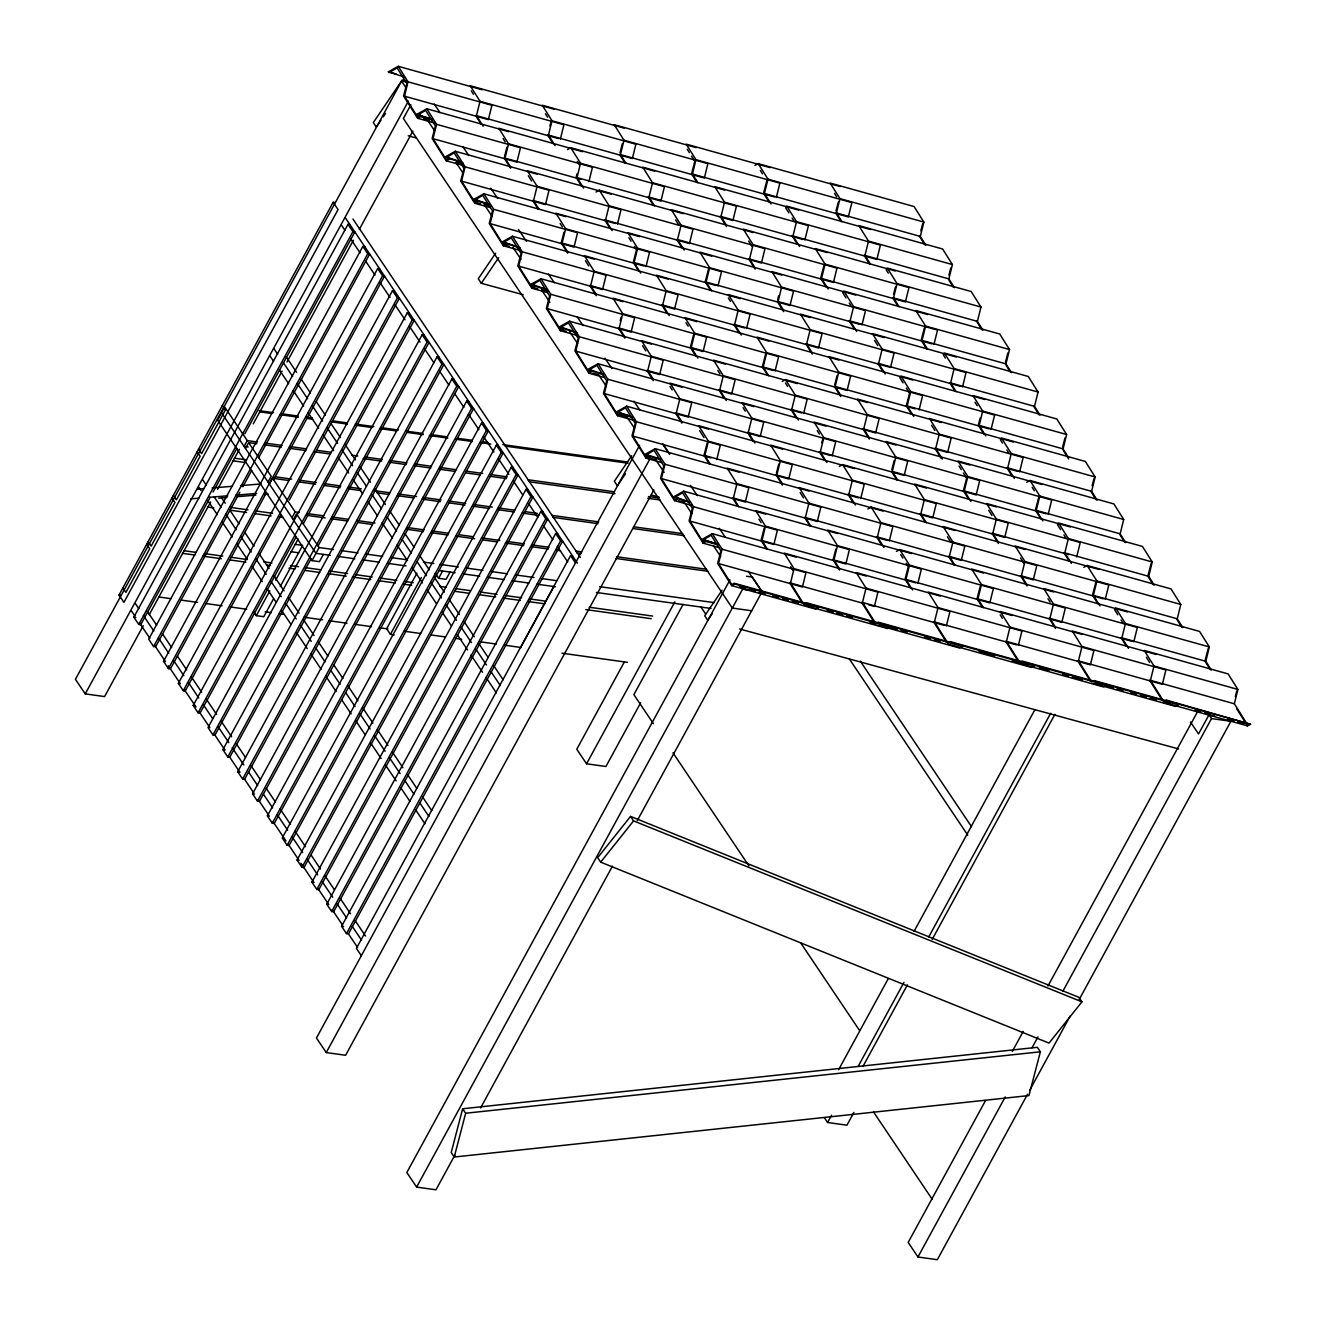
<?xml version="1.0" encoding="UTF-8"?>
<svg xmlns="http://www.w3.org/2000/svg" width="1326" height="1326" viewBox="0 0 1326 1326"><rect width="100%" height="100%" fill="white"/><g stroke="black" fill="none" stroke-linecap="round" stroke-linejoin="round"><path stroke-width="1.5" d="M431.878 119.125L420.176 115.859L417.707 117.218L404.48 96.185L408.01 81.831L398.248 66.3L388.385 71.819L404.546 77.057M462.89 162.982L448.735 158.341L446.265 159.7L433.022 138.666L436.569 124.329L426.79 108.782L416.944 114.301L431.149 118.992M483.078 126.169L476.465 115.644L480.012 101.306L470.233 85.759L554.135 109.213M480.658 203.823L474.807 202.198L461.581 181.148L465.111 166.811L455.332 151.28L445.486 156.799L460.437 161.623M510.527 166.894L505.024 158.126L508.554 143.788L498.775 128.257L582.678 151.711M509.217 246.321L503.366 244.68L490.123 223.646L493.653 209.293L483.891 193.762L474.028 199.281L488.979 204.105M555.08 145.628L548.467 135.103L551.997 120.765L542.218 105.235L624.165 128.141M539.085 209.392L533.566 200.624L537.096 186.27L527.334 170.739L611.22 194.193M537.759 288.803L531.908 287.178L518.665 266.128L522.212 251.791L512.433 236.243L502.587 241.763L515.582 246.056M560.368 139.097L563.898 124.76L480.012 101.306M583.622 188.11L577.009 177.601L580.539 163.247L570.777 147.716L567.495 149.556M567.627 251.874L562.108 243.106L565.655 228.768L555.876 213.221L639.778 236.674M566.301 331.301L560.45 329.66L547.224 308.626L550.754 294.273L540.991 278.742L531.129 284.261L546.08 289.085M588.91 181.579L592.457 167.242L508.554 143.788M625.971 163.347L620.452 154.578L623.982 140.224L614.22 124.694L696.167 147.6M612.181 230.608L605.551 220.083L609.098 205.745L599.319 190.198L596.037 192.038M596.186 294.355L590.667 285.604L594.197 271.25L584.435 255.719L668.321 279.173M603.695 374.877L591.479 370.783L589.009 372.142L575.766 351.108L579.313 336.754L569.534 321.224L559.671 326.743L573.876 331.434M617.468 224.077L620.999 209.723L537.096 186.27M654.514 205.828L648.994 197.06L652.541 182.723L642.762 167.175L724.709 190.082M640.723 273.09L634.11 262.565L637.64 248.227L627.878 232.696L711.764 256.15M624.728 336.854L619.209 328.086L622.756 313.732L612.977 298.201L696.879 321.654M627.314 417.358L617.551 414.64L604.325 393.59L607.855 379.253L598.076 363.722L588.23 369.241L603.181 374.065M646.011 266.559L649.541 252.222L565.655 228.768M697.957 182.806L692.437 174.037L695.984 159.7L686.205 144.153L770.108 167.606M684.166 250.067L677.553 239.542L681.083 225.205L671.304 209.674L753.251 232.58M669.265 315.588L662.652 305.063L666.199 290.709L656.42 275.178L740.306 298.632M653.27 379.335L647.768 370.567L651.298 356.23L641.519 340.699L725.421 364.153M655.856 459.84L646.094 457.122L632.867 436.088L636.397 421.734L626.634 406.204L616.772 411.723L630.977 416.414M726.499 225.287L720.996 216.519L724.526 202.182L714.747 186.651L798.65 210.105M711.614 290.808L706.095 282.04L709.625 267.686L699.863 252.155L781.81 275.062M697.824 358.07L691.211 347.545L694.741 333.207L684.962 317.66L768.865 341.113M681.829 421.817L676.31 413.066L679.84 398.712L670.078 383.181L753.964 406.634M689.338 502.339L677.122 498.245L674.652 499.604L661.409 478.57L664.956 464.233L655.177 448.685L645.331 454.205L660.282 459.028M717.996 286.035L721.543 271.681L637.64 248.227M771.052 204.022L764.439 193.497L767.969 179.159L758.19 163.628L754.908 165.468M755.058 267.786L749.538 259.018L753.069 244.664L743.306 229.133L827.192 252.586M741.267 335.047L734.654 324.522L738.184 310.185L728.405 294.637L810.352 317.56M726.366 400.551L719.753 390.043L723.283 375.689L713.521 360.158L797.407 383.612M710.371 464.315L704.852 455.547L708.399 441.193L698.62 425.663L782.522 449.116M717.366 544.008L705.664 540.743L703.194 542.102L689.968 521.052L693.498 506.714L683.735 491.184L673.873 496.703L688.078 501.377M776.34 197.491L779.87 183.154L695.984 159.7M746.555 328.516L750.085 314.163L666.199 290.709M716.769 459.542L720.3 445.188L636.397 421.734M799.595 246.503L792.981 235.995L796.512 221.641L786.749 206.11L870.635 229.564M783.6 310.267L778.097 301.499L781.627 287.162L771.848 271.615L855.751 295.068M768.715 375.772L763.196 367.02L766.726 352.666L756.964 337.135L838.91 360.042M754.925 443.05L748.295 432.525L751.842 418.171L742.063 402.64L825.965 426.094M738.913 506.797L733.411 498.029L736.941 483.692L727.178 468.161L809.109 491.068M803.622 605.087L887.525 628.541L890.608 626.949L734.206 583.225L731.753 584.584L718.51 563.55L722.057 549.196L712.277 533.665L702.415 539.185L716.62 543.875M804.882 239.973L808.429 225.635L724.526 202.182M775.097 370.998L778.627 356.661L694.741 333.207M841.944 221.74L836.424 212.972L839.955 198.618L830.192 183.087L914.078 206.541L923.857 222.072L920.327 236.426L925.83 245.194M828.153 289.002L821.523 278.477L825.07 264.139L815.291 248.592L895.282 270.968M812.158 352.749L806.639 343.998L810.169 329.644L800.407 314.113L884.293 337.566M798.368 420.027L791.738 409.502L795.285 395.148L785.506 379.617L782.224 381.457M782.357 483.775L776.854 475.006L780.384 460.669L770.605 445.138L854.508 468.592M767.472 549.295L761.953 540.527L765.5 526.173L755.721 510.643L837.667 533.549M803.655 413.497L807.186 399.143L723.283 375.689M870.486 264.222L864.966 255.454L868.513 241.117L858.734 225.569L942.637 249.023L952.399 264.57L948.869 278.908L954.388 287.676M856.695 331.483L850.082 320.958L853.612 306.621L843.85 291.09L927.736 314.544M840.701 395.247L835.181 386.479L838.728 372.125L828.949 356.595L912.852 380.048M826.91 462.509L820.297 451.984L823.827 437.646L814.048 422.116L895.995 445.022M810.915 526.273L805.396 517.505L808.926 503.151L799.164 487.62L883.05 511.074M877.563 625.11L959.51 648.016L962.61 646.425L806.208 602.684L803.738 604.043L790.511 583.009L794.042 568.672L784.263 553.124L866.21 576.031M861.983 324.953L865.513 310.615L781.627 287.162M832.198 455.978L835.728 441.624L751.842 418.171M899.045 306.704L893.525 297.936L897.056 283.598L887.293 268.067L971.179 291.521L980.958 307.052L977.411 321.389L982.931 330.157M885.238 373.965L878.624 363.457L882.171 349.103L872.392 333.572L956.295 357.026M869.243 437.729L863.74 428.961L867.27 414.624L857.491 399.076L941.394 422.53M855.452 504.991L848.839 494.482L852.369 480.128L842.607 464.597L839.325 466.437M839.457 568.755L833.955 559.986L837.485 545.649L827.706 530.102L911.608 553.555M860.74 498.46L864.287 484.123L780.384 460.669M927.587 349.202L922.067 340.434L925.614 326.08L915.835 310.549L999.738 334.003L1009.5 349.534L1005.97 363.888L1011.473 372.656M913.796 416.463L907.183 405.938L910.713 391.601L900.934 376.054L984.837 399.507M897.801 480.211L892.282 471.459L895.812 457.105L886.05 441.575L969.936 465.028M884.011 547.489L877.398 536.964L880.928 522.61L871.149 507.079L867.867 508.919M874.63 621.761L862.497 602.468L866.027 588.131L856.264 572.6L940.151 596.054M933.968 344.412L937.515 330.075L853.612 306.621M919.084 409.933L922.614 395.579L838.728 372.125M889.298 540.958L892.829 526.604L808.926 503.151M956.129 391.684L950.626 382.916L954.156 368.578L944.377 353.031L1028.28 376.485L1038.059 392.032L1034.512 406.369L1040.032 415.137M942.338 458.945L935.725 448.437L939.256 434.083L929.493 418.552L1013.379 442.006M926.344 522.709L920.824 513.941L924.371 499.587L914.592 484.056L996.539 506.963M912.553 589.971L905.94 579.445L909.47 565.108L899.708 549.577L896.409 551.417M962.527 386.91L966.057 372.556L882.171 349.103M917.841 583.44L921.371 569.103L837.485 545.649M985.782 435.923L979.168 425.414L982.699 411.06L972.936 395.529L1056.822 418.983L1066.601 434.514L1063.071 448.868L1068.574 457.619M970.897 501.443L964.267 490.918L967.814 476.564L958.035 461.034L1041.938 484.487M954.902 565.191L949.383 556.423L952.913 542.085L943.151 526.555L1025.081 549.461M947.725 642.977L934.482 621.944L938.029 607.59L928.25 592.059L1012.152 615.513M991.069 429.392L994.616 415.055L910.713 391.601M946.383 625.922L949.93 611.584L866.027 588.131M1014.34 478.421L1007.71 467.896L1011.257 453.542L1001.478 438.011L1085.381 461.465L1095.143 476.995L1091.613 491.349L1097.132 500.117M998.345 542.168L992.826 533.4L996.356 519.063L986.594 503.532L1070.48 526.986M983.444 607.689L977.925 598.921L981.472 584.567L971.693 569.036L1053.64 591.943M1019.628 471.89L1023.158 457.536L939.256 434.083M1042.882 520.903L1036.269 510.377L1039.799 496.04L1030.037 480.493L1026.738 482.332M1026.888 584.667L1021.368 575.898L1024.915 561.544L1015.136 546.014L1099.039 569.467M1093.552 683.487L1175.482 706.41L1178.582 704.819L1022.18 661.077L1019.711 662.436L1006.484 641.403L1010.014 627.065L1000.235 611.518L1082.182 634.425M1048.17 514.372L1051.7 500.018L967.814 476.564M1018.385 645.397L1021.915 631.043L938.029 607.59M1071.425 563.384L1064.811 552.876L1068.358 538.522L1058.579 522.991L1142.465 546.445L1152.244 561.975L1148.714 576.329L1154.217 585.081M1055.43 627.148L1049.927 618.38L1053.457 604.043L1043.678 588.495L1127.581 611.949M1076.712 556.854L1080.259 542.516L996.356 519.063M1099.983 605.883L1093.37 595.357L1096.9 581.003L1087.121 565.473L1083.839 567.313M1090.602 680.155L1078.469 660.862L1081.999 646.524L1072.237 630.994L1156.123 654.447M1125.675 542.599L1120.155 533.831L1123.702 519.494L1113.923 503.946L1030.037 480.493M1105.271 599.352L1108.801 584.998L1024.915 561.544M1128.525 648.364L1121.912 637.839L1125.442 623.502L1115.68 607.971L1199.566 631.425L1209.345 646.955L1205.815 661.293L1211.318 670.061M1133.813 641.834L1137.343 627.496L1053.457 604.043M1163.698 701.371L1150.454 680.337L1154.001 665.984L1144.222 650.453L1228.125 673.906L1237.887 689.437L1234.357 703.791L1246.49 723.068M1182.775 627.579L1177.256 618.811L1180.786 604.457L1171.024 588.926L1087.121 565.473M504.609 156.153L506.946 147.186M549.909 125.953L550.854 122.357M577.059 173.822L576.13 177.419L581.517 185.971M564.031 232.166L561.23 242.923L567.694 253.2M620.038 152.606L622.375 143.622M620.203 320.726L621.132 317.129M708.482 269.294L705.217 281.858L710.603 290.427M693.597 334.798L690.332 347.362L695.719 355.932M766.826 180.75L763.561 193.314L768.947 201.883M707.239 442.801L703.973 455.365L709.36 463.934M777.682 299.527L778.611 295.93M765.583 354.274L762.317 366.838L767.704 375.391M836.01 211L838.347 202.016M823.91 265.73L820.645 278.294L826.032 286.864M776.439 473.034L778.776 464.067M764.34 527.781L761.074 540.345L766.461 548.898M834.767 384.507L837.104 375.523M821.739 442.834L822.684 439.238M893.575 294.173L895.448 286.996M835.861 549.03L833.076 559.804L839.524 570.081M920.841 230.857L922.714 223.68M924.454 327.688L921.189 340.252L926.576 348.804M891.868 469.47L894.205 460.503M948.919 275.145L950.792 267.951M980.163 418.038L978.29 425.232L983.677 433.784M1005.556 361.915L1007.893 352.931M980.312 586.175L977.047 598.739L982.433 607.291M1038.656 497.631L1035.391 510.195L1040.777 518.764M1062.656 446.879L1064.977 437.911M1092.127 485.78L1094 478.603M1095.757 582.611L1092.491 595.175L1097.878 603.744M1151.101 563.583L1147.835 576.147L1153.222 584.7M1208.201 648.547L1204.936 661.11L1210.307 669.68M1235.335 696.432L1236.744 691.045M462.641 1108.768L451.221 1152.543L454.238 1157.018L1028.959 1095.574L1040.363 1051.8L1037.363 1047.308L462.641 1108.768L465.658 1113.243L454.238 1157.018M333.157 202.281L338.064 209.591L123.931 602.369L119.008 595.059L333.157 202.281L335.13 202.563M407.364 81.963L401.563 81.151L75.433 679.293L85.229 693.879L104.588 696.581L143.258 625.673M85.229 693.879L408.375 101.174M410.861 104.771L403.369 118.511L732.317 608.07L751.676 610.772M210.121 497.432L140.722 624.728L138.766 624.447L133.843 617.154L347.992 224.376L349.965 224.641M138.766 624.447L352.915 231.685L347.992 224.376M213.105 491.979L236.89 448.337M244.829 433.801L354.871 231.951L352.915 231.685M149.192 614.767L210.652 502.04M217.597 489.311L239.409 449.315M253.283 423.856L282.024 371.131M286.98 362.048L353.396 240.238M359.346 229.315L412.867 131.141M323.395 554.401L319.433 561.66L311.991 560.633L217.53 420.06L224.674 406.966L247.266 440.597L244.1 446.414L248.194 446.995M245.459 448.437L248.625 442.619L256.813 443.762M364.799 246.719L362.843 246.454L148.694 639.231L153.601 646.541L155.573 646.806L239.84 492.244M153.601 646.541L367.75 253.763L362.843 246.454M242.807 486.791L251.741 470.432M258.669 457.702L369.705 254.028L367.75 253.763M266.576 492.51L170.408 668.901L168.435 668.619L163.529 661.309L377.678 268.532L379.634 268.813M268.051 482.067L271.217 476.249L248.625 442.619M168.435 668.619L382.584 275.841L377.678 268.532M269.41 484.073L272.576 478.255L288.952 480.542M273.504 479.78L384.557 276.123L382.584 275.841M281.41 514.587L185.242 690.979L183.27 690.697L178.364 683.387L392.513 290.609L394.485 290.891M183.27 690.697L397.419 297.919L392.513 290.609M289.333 500.035L399.391 298.201L397.419 297.919M292.002 517.704L295.168 511.886L272.576 478.255M293.361 519.726L296.527 513.908L319.118 547.539L333.456 549.528M296.245 536.665L200.077 713.056L198.104 712.791L193.198 705.482L407.347 312.704L409.32 312.969M198.104 712.791L412.253 320.014L407.347 312.704M303.19 523.936L414.226 320.279L412.253 320.014M273.454 598.938L263.775 616.706L256.316 615.662L269.874 590.799M275.692 580.142L298.135 538.986M280.234 586.523L302.643 545.4L295.201 544.356M424.154 335.064L422.182 334.782L208.033 727.56L212.956 734.869L214.911 735.134L311.08 558.76M212.956 734.869L427.105 342.091L422.182 334.782M318.025 546.03L429.06 342.357L427.105 342.091M311.991 560.633L319.118 547.539M437.033 356.86L441.939 364.169L443.895 364.451L229.746 757.229L227.79 756.947L222.884 749.638L437.033 356.86L438.989 357.142M227.79 756.947L441.939 364.169M451.868 378.954L456.774 386.247L458.746 386.529L244.597 779.307L242.625 779.025L237.719 771.715L451.868 378.954L453.824 379.219M242.625 779.025L456.774 386.247M466.702 401.032L471.608 408.342L473.581 408.607L259.432 801.385L257.459 801.119L252.553 793.81L466.702 401.032L468.675 401.297M257.459 801.119L471.608 408.342M481.537 423.11L486.443 430.42L488.416 430.701L274.267 823.463L272.294 823.197L267.388 815.888L481.537 423.11L483.509 423.392M272.294 823.197L486.443 430.42M416.894 573.246L386.645 628.756L390.408 634.358L394.137 634.889M390.408 634.358L421.386 577.539M496.372 445.188L282.223 837.966L287.145 845.275L289.101 845.557L503.25 452.779L501.294 452.498L496.372 445.188L498.344 445.47M287.145 845.275L501.294 452.498M450.028 572.053L446.066 579.329L438.624 578.285L442.586 571.009M511.206 467.282L516.129 474.592L518.085 474.857L303.936 867.635L301.98 867.353L297.057 860.044L511.206 467.282L513.179 467.548M301.98 867.353L516.129 474.592M526.057 489.36L530.964 496.67L532.936 496.935L318.787 889.713L316.815 889.448L311.908 882.138L526.057 489.36L528.013 489.625M316.815 889.448L530.964 496.67M540.892 511.438L545.798 518.748L547.771 519.03L333.622 911.791L331.649 911.526L326.743 904.216L540.892 511.438L542.848 511.72M331.649 911.526L545.798 518.748M555.727 533.516L560.633 540.826L562.605 541.107L348.456 933.885L346.484 933.603L341.578 926.294L555.727 533.516L557.699 533.798M346.484 933.603L560.633 540.826M572.534 555.876L570.561 555.611L356.412 948.388L361.318 955.681M520.72 647.453L553.92 586.573M639.596 445.304L316.45 1037.993L326.246 1052.562L345.605 1055.264L653.884 489.841M326.246 1052.562L650.386 458.05M624.38 661.906L576.777 749.223L586.556 763.793L605.932 766.494L640.64 702.83M586.556 763.793L674.835 601.905M683.089 604.391L633.878 694.642L653.436 723.747M729.98 579.81L406.833 1172.515L416.629 1187.085L435.989 1189.787L454.818 1155.244M416.629 1187.085L742.742 588.926L750.499 590.004M480.592 1107.972L612.43 866.16M637.209 820.711L761.124 593.451M838.612 1069.717L888.205 978.77M913.995 931.465L1034.976 709.559M853.894 1112.448L846.949 1125.194L827.573 1122.492L831.551 1115.216M858.32 1066.104L903.951 982.417M928.747 936.952L1050.722 713.206M862.894 1066.535L907.432 984.837M932.178 939.454L1054.899 714.366M985.533 1100.547L908.177 1242.429L917.957 1256.998L937.333 1259.7L1027.584 1094.165M1012.302 1051.435L1023.208 1031.429M1048.004 985.947L1197.759 711.283M1208.848 715.062L1198.538 733.974L1190.45 721.957M917.957 1256.998L1005.241 1096.933M1032.009 1047.822L1037.96 1036.899M1062.756 991.434L1211.516 718.576L1208.251 713.72M1029.556 1090.536L1070.231 1015.948M1079.149 999.589L1230.893 721.278L1211.516 718.576M380.96 120.252L376.319 127.064L373.319 122.572L402.226 79.974L406.22 81.068M383.264 116.837L385.584 113.423M495.626 253.233L478.272 278.791L481.288 283.283L523.19 294.72M481.288 283.283L498.642 257.725M631.69 455.713L614.336 481.272L617.336 485.764L625.441 473.83M722.057 590.236L704.719 615.794L707.719 620.27L712.344 613.457M630.563 816.402L597.661 857.673L600.678 862.149L1049.032 1043.098L1081.95 1001.843L1078.933 997.351L630.563 816.402L633.579 820.893L1081.95 1001.843M600.678 862.149L633.579 820.893M388.932 72.698L397.087 67.908L406.867 83.439L403.601 96.002L417.607 118.263L435.16 123.169M417.491 115.18L425.646 110.389L435.409 125.92L432.143 138.484L446.149 160.744L463.719 165.651M446.033 157.661L454.188 152.871L463.967 168.419L460.702 180.982L474.708 203.243L490.305 207.602M474.575 200.16L482.73 195.37L492.51 210.9L489.244 223.464L503.25 245.724L520.803 250.631M503.134 242.641L511.289 237.851L521.052 253.382L517.786 265.946L531.792 288.206L547.406 292.582M531.676 285.123L539.831 280.333L549.61 295.88L546.345 308.444L560.351 330.704L577.904 335.611M560.235 327.621L568.39 322.831L578.153 338.362L574.887 350.926L588.893 373.186L604.507 377.545M588.777 370.103L596.932 365.313L606.711 380.844L603.446 393.408L617.435 415.684L635.005 420.591M617.319 412.585L625.474 407.811L635.253 423.342L631.988 435.906L645.994 458.166L661.608 462.525M645.878 455.083L654.033 450.293L663.796 465.824L660.53 478.388L674.536 500.648L692.106 505.554M674.42 497.565L682.575 492.775L692.354 508.306L689.089 520.886L703.095 543.146L718.692 547.505M702.962 540.047L711.134 535.273L720.896 550.804L717.631 563.368L731.637 585.628L815.54 609.082L818.623 607.49L818.109 606.678M474.807 202.198L477.277 200.839L489.493 204.917M503.366 244.68L505.819 243.321L519.991 247.945M531.908 287.178L534.378 285.803L546.594 289.897M560.45 329.66L562.92 328.301L577.092 332.925M617.551 414.64L620.021 413.264L629.767 415.999M646.094 457.122L648.563 455.763L660.779 459.84M1091.696 681.912L1094.165 680.553L1250.567 724.278L1247.484 725.869L1163.582 702.415M417.607 118.263L420.69 116.671L432.392 119.937M446.149 160.744L449.232 159.153M474.708 203.243L477.791 201.651M503.25 245.724L506.333 244.133M531.792 288.206L534.892 286.615M560.351 330.704L563.434 329.113M588.893 373.186L591.976 371.595M617.435 415.684L620.535 414.077L632.237 417.358M645.994 458.166L649.077 456.575M674.536 500.648L677.636 499.057M703.095 543.146L706.178 541.555L717.88 544.82M731.637 585.628L734.72 584.037L818.623 607.49M1034.081 665.072L1034.595 665.884L1031.512 667.475L947.609 644.022M1106.066 684.531L1106.58 685.343L1103.497 686.934L1019.611 663.481M465.658 1113.243L1040.363 1051.8M197.789 489.145L203.922 488.631M212.094 487.968L232.514 486.294M240.686 485.614L261.123 483.94M190.695 498.841L198.933 498.162M209.243 497.316L227.774 495.808M236.028 495.128L256.631 493.438M218.74 498.195L226.995 497.515M237.288 496.67L255.835 495.145M264.073 494.482L268.2 494.134M259.216 410.629L273.554 412.635M281.742 413.778L298.118 416.049M306.306 417.193L312.439 418.055M332.909 420.906L347.246 422.911M355.434 424.055L373.849 426.624M382.037 427.751L398.413 430.038M406.601 431.182L422.977 433.469M431.165 434.613L447.542 436.9M457.785 438.326L472.106 440.315M482.349 441.74L488.482 442.602M502.819 444.608L627.695 462.012M259.482 411.822L271.764 413.53M279.952 414.673L298.367 417.242M306.555 418.386L312.704 419.248M331.119 421.817L347.495 424.105M355.683 425.248L372.059 427.519M380.247 428.663L396.623 430.95M406.867 432.375L423.243 434.663M429.375 435.525L447.807 438.094M455.995 439.238L472.371 441.508M480.559 442.652L490.786 444.077M505.123 446.083L627.944 463.205M247.266 440.597L257.509 442.022M265.697 443.166L282.073 445.453M290.261 446.597L306.637 448.884M316.864 450.31L331.202 452.299M351.672 455.166L357.805 456.011M365.993 457.155L382.369 459.442M390.557 460.586L406.949 462.873M415.137 464.001L431.514 466.288M439.702 467.432L456.078 469.719M466.304 471.144L482.681 473.432M490.869 474.575L507.245 476.863M527.715 479.714L613.689 491.697M648.497 496.554L658.724 497.979M265.001 444.906L281.377 447.177M289.565 448.321L305.941 450.608M314.129 451.752L330.505 454.039M363.258 458.597L381.689 461.166M389.877 462.31L406.253 464.597M414.441 465.741L430.817 468.028M439.005 469.172L455.382 471.443M465.608 472.885L479.946 474.874M490.172 476.299L506.549 478.587M529.074 481.736L615.049 493.72M647.801 498.278L660.083 500.001M234.337 458.183L246.619 459.89M232.912 460.802L245.194 462.509M275.311 476.813L291.687 479.1M299.875 480.244L316.251 482.531M324.439 483.659L340.815 485.946M349.003 487.09L361.285 488.813M373.567 490.521L389.943 492.808M398.131 493.952L416.563 496.521M422.712 497.366L441.127 499.935M449.315 501.079L465.691 503.366M473.879 504.51L492.311 507.079M498.443 507.941L514.82 510.212M525.063 511.637L537.345 513.361M551.666 515.35L598.755 521.914M633.546 526.77L682.675 533.632M299.195 481.968L315.571 484.255M323.759 485.399L340.136 487.686M348.324 488.83L360.606 490.537M376.982 492.824L389.264 494.532M397.452 495.675L413.828 497.963M422.016 499.106L440.431 501.676M448.619 502.819L464.995 505.09M473.183 506.234L489.559 508.521M497.747 509.665L514.123 511.952M522.311 513.096L538.688 515.383M553.025 517.372L598.059 523.654M632.867 528.51L684.034 535.638M295.168 511.886L299.262 512.466M307.45 513.61L323.826 515.88M332.014 517.024L348.39 519.311M356.578 520.455L375.009 523.024M407.762 527.599L424.138 529.87M432.326 531.013L448.702 533.301M458.945 534.726L473.266 536.732M481.454 537.875L499.885 540.444M508.073 541.588L524.45 543.859M532.638 545.003L549.014 547.29M575.617 551.003L581.766 551.865M616.557 556.705L706.625 569.268M746.521 576.246L752.323 577.059L762.119 591.628M306.77 515.333L325.185 517.902M331.334 518.764L347.71 521.052M357.937 522.477L372.274 524.466M407.065 529.323L423.442 531.61M431.63 532.754L448.006 535.041M456.194 536.168L474.625 538.737M482.813 539.881L497.134 541.886M505.322 543.03L523.753 545.599M531.941 546.743L548.318 549.014M556.506 550.157L560.6 550.738M576.976 553.025L581.07 553.588M615.877 558.445L707.985 571.291M229.597 507.294L248.012 509.864M256.2 511.007L272.576 513.295M207.685 507.062L213.834 507.924M230.21 510.212L246.586 512.482M254.774 513.626L271.15 515.913M279.338 517.057L283.433 517.621M742.626 589.158L750.367 590.236M341.644 550.671L358.02 552.959M366.208 554.102L382.584 556.39M390.772 557.533L407.148 559.804M423.524 562.091L433.768 563.517M439.9 564.379L458.332 566.948M466.52 568.092L482.896 570.379M491.084 571.523L507.46 573.793M515.648 574.937L534.063 577.506M542.251 578.65L556.588 580.655M599.567 586.639L714.2 602.634M330.273 555.345L315.953 553.356L221.508 412.784M338.462 556.489L354.838 558.776M363.042 559.92L379.418 562.207M387.606 563.351L406.021 565.92M438.773 570.478L455.15 572.766M463.338 573.909L479.714 576.197M487.902 577.34L504.278 579.611M512.466 580.755L528.842 583.042M537.03 584.186L555.461 586.755M596.402 592.473L711.034 608.452M291.173 551.732L298.632 552.776M183.9 550.704L196.182 552.412M204.37 553.555L222.785 556.124M230.973 557.268L247.365 559.555M263.741 561.843L271.929 562.986M290.344 565.556L298.532 566.699M304.682 567.545L321.058 569.832M329.246 570.976L347.661 573.545M355.849 574.688L372.225 576.976M380.413 578.119L396.789 580.39M404.977 581.534L413.165 582.678M439.784 586.39L445.917 587.252M456.161 588.678L470.481 590.667M480.725 592.109L497.101 594.38M505.289 595.523L521.665 597.811M529.853 598.954L546.229 601.242M589.225 607.225L652.674 616.076M182.474 553.323L194.756 555.03M202.944 556.174L221.359 558.743M229.547 559.887L245.923 562.174M266.393 565.025L270.487 565.605M288.919 568.174L295.052 569.02M305.295 570.445L319.616 572.451M327.82 573.594L346.235 576.164M352.385 577.025L370.799 579.595M378.987 580.738L395.363 583.009M403.552 584.153L411.74 585.296M454.735 591.297L469.056 593.286M479.299 594.711L495.675 596.998M503.863 598.142L520.24 600.429M528.428 601.573L544.804 603.86M585.744 609.562L651.248 618.695M1210.787 715.344L1214.649 715.874M158.672 596.965L170.955 598.672M181.198 600.098L197.574 602.385M205.762 603.529L222.138 605.816M230.326 606.96L246.702 609.247M265.117 611.816L271.266 612.662M279.454 613.805L283.549 614.386M304.019 617.236L322.433 619.806M328.583 620.667L347.014 623.237M355.202 624.38L371.578 626.651M379.766 627.795L387.954 628.938M404.331 631.226L420.707 633.513M430.933 634.939L445.271 636.928M455.498 638.353L461.647 639.215M480.062 641.784L496.438 644.071M504.626 645.215L521.002 647.502M561.942 653.204L627.447 662.337M119.008 595.059L120.981 595.341M133.843 617.154L135.816 617.419M163.529 661.309L165.485 661.591M178.364 683.387L180.336 683.669M193.198 705.482L195.171 705.747M222.884 749.638L224.84 749.919M237.719 771.715L239.674 771.997M252.553 793.81L254.526 794.075M267.388 815.888L269.36 816.153M297.057 860.044L299.03 860.325M311.908 882.138L313.864 882.403M326.743 904.216L328.699 904.498L318.323 889.033M341.578 926.294L343.55 926.576M408.242 135.782L416.231 137.97M651.265 495.029L659.237 497.217M739.643 628.988L1178.615 748.941M758.19 163.628L840.137 186.535M398.248 66.3L482.134 89.754M388.385 71.819L396.192 74.007M839.955 198.618L923.857 222.072M767.969 179.159L851.872 202.613L848.325 216.95L764.439 193.497M623.982 140.224L707.885 163.678L704.355 178.032L620.452 154.578M551.997 120.765L635.883 144.219L632.353 158.556L548.467 135.103M408.01 81.831L491.913 105.284L488.366 119.638L404.48 96.185M836.424 212.972L920.327 236.426M692.437 174.037L774.384 196.944M476.465 115.644L558.412 138.55M570.777 147.716L654.663 171.17M426.79 108.782L508.736 131.688M416.944 114.301L420.839 115.395M868.513 241.117L952.399 264.57M796.512 221.641L880.414 245.095L876.884 259.448L792.981 235.995M423.558 118.859L429.425 120.484M652.541 182.723L736.427 206.176L732.897 220.514L648.994 197.06M580.539 163.247L664.442 186.701L660.912 201.055L577.009 177.601M436.569 124.329L520.455 147.783L516.925 162.12L433.022 138.666M864.966 255.454L948.869 278.908M720.996 216.519L802.943 239.442M505.024 158.126L581.103 179.408M599.319 190.198L683.221 213.652M455.332 151.28L537.279 174.187M445.486 156.799L449.381 157.893M897.056 283.598L980.958 307.052M825.07 264.139L908.956 287.593L905.426 301.93L821.523 278.477M753.069 244.664L836.971 268.117L833.441 282.471L749.538 259.018M681.083 225.205L764.986 248.658L761.439 262.996L677.553 239.542M456.011 162.435L461.862 164.076M609.098 205.745L692.984 229.199L689.454 243.536L605.551 220.083M465.111 166.811L549.014 190.264L545.467 204.618L461.581 181.148M893.525 297.936L977.411 321.389M533.566 200.624L615.513 223.53M483.891 193.762L565.837 216.668M474.028 199.281L477.94 200.375M925.614 326.08L1009.5 349.534M484.57 204.917L490.421 206.558M709.625 267.686L793.528 291.14L789.998 305.494L706.095 282.04M493.653 209.293L577.556 232.746L574.025 247.1L490.123 223.646M922.067 340.434L1005.97 363.888M850.082 320.958L932.029 343.882M778.097 301.499L860.027 324.406M634.11 262.565L716.057 285.488M562.108 243.106L644.055 266.012M512.433 236.243L594.38 259.167M502.587 241.763L506.482 242.857M954.156 368.578L1038.059 392.032M810.169 329.644L894.072 353.097L890.525 367.451L806.639 343.998M738.184 310.185L822.07 333.638L818.54 347.976L734.654 324.522M594.197 271.25L678.1 294.704L674.553 309.057L590.667 285.604M522.212 251.791L606.098 275.244L602.568 289.582L518.665 266.128M950.626 382.916L1034.512 406.369M878.624 363.457L960.571 386.363M662.652 305.063L744.599 327.97M540.991 278.742L622.922 301.648M531.129 284.261L535.041 285.355M982.699 411.06L1066.601 434.514M766.726 352.666L850.629 376.12L847.082 390.474L763.196 367.02M541.654 289.897L547.522 291.538M622.756 313.732L706.642 337.185L703.111 351.539L619.209 328.086M550.754 294.273L634.657 317.726L631.11 332.08L547.224 308.626M979.168 425.414L1063.071 448.868M907.183 405.938L989.113 428.845M835.181 386.479L915.172 408.839M691.211 347.545L773.141 370.451M785.506 379.617L867.453 402.524M569.534 321.224L651.48 344.13M559.671 326.743L563.583 327.837M1011.257 453.542L1095.143 476.995M867.27 414.624L951.173 438.077L947.626 452.415L863.74 428.961M795.285 395.148L879.171 418.602L875.641 432.956L791.738 409.502M651.298 356.23L735.184 379.684L731.654 394.021L647.768 370.567M579.313 336.754L663.199 360.208L659.668 374.562L575.766 351.108M1007.71 467.896L1091.613 491.349M935.725 448.437L1017.672 471.343M719.753 390.043L801.7 412.95M598.076 363.722L681.978 387.175M1039.799 496.04L1123.702 519.494M895.812 457.105L979.715 480.559L976.185 494.913L892.282 471.459M592.904 373.236L598.755 374.877M823.827 437.646L907.73 461.1L904.183 475.437L820.297 451.984M679.84 398.712L763.743 422.165L760.212 436.519L676.31 413.066M607.855 379.253L691.758 402.706L688.211 417.044L604.325 393.59M1036.269 510.377L1120.155 533.831M964.267 490.918L1046.214 513.825M748.295 432.525L830.242 455.431M842.607 464.597L926.493 488.051M626.634 406.204L708.581 429.11M616.772 411.723L620.684 412.817M1068.358 538.522L1152.244 561.975M924.371 499.587L1008.257 523.041L1004.727 537.395L920.824 513.941M852.369 480.128L936.272 503.582L932.742 517.936L848.839 494.482M708.399 441.193L792.285 464.647L788.755 479.001L704.852 455.547M1064.811 552.876L1148.714 576.329M992.826 533.4L1068.922 554.682M776.854 475.006L858.8 497.913M632.867 436.088L710.902 457.901M871.149 507.079L955.052 530.533M655.177 448.685L739.079 472.139M1096.9 581.003L1180.786 604.457M952.913 542.085L1036.816 565.539L1033.269 579.876L949.383 556.423M880.928 522.61L964.814 546.08L961.284 560.417L877.398 536.964M736.941 483.692L820.844 507.145L817.297 521.483L733.411 498.029M664.956 464.233L748.842 487.686L745.311 502.024L661.409 478.57M1093.37 595.357L1177.256 618.811M1021.368 575.898L1103.315 598.805M805.396 517.505L887.343 540.411M899.708 549.577L983.594 573.031M683.735 491.184L765.666 514.09M673.873 496.703L677.768 497.78M1125.442 623.502L1209.345 646.955M981.472 584.567L1065.358 608.021L1061.828 622.375L977.925 598.921M678.547 500.698L684.398 502.339M909.47 565.108L993.373 588.562L989.826 602.899L905.94 579.445M765.5 526.173L849.386 549.627L845.855 563.981L761.953 540.527M693.498 506.714L777.401 530.168L773.854 544.505L689.968 521.052M1121.912 637.839L1205.815 661.293M1049.927 618.38L1131.857 641.287M833.955 559.986L915.885 582.893M712.277 533.665L796.164 557.119M1154.001 665.984L1237.887 689.437M1081.999 646.524L1165.902 669.978L1162.372 684.315L1078.469 660.862M1010.014 627.065L1093.917 650.519L1090.37 664.856L1006.484 641.403M794.042 568.672L877.928 592.125L874.398 606.463L868.547 604.822M722.057 549.196L805.943 572.65L802.412 587.004L718.51 563.55M1150.454 680.337L1234.357 703.791M934.482 621.944L1016.429 644.85M862.497 602.468L944.443 625.391M790.511 583.009L864.651 603.744M1106.58 685.343L950.195 641.618L950.692 642.43M1194.908 710.09L1200.759 711.731M1204.671 712.824L1210.522 714.465M1228.075 719.372L1233.926 721.012M1237.838 722.09L1243.689 723.731M1034.595 665.884L878.193 622.159L878.707 622.971M1107.309 686.271L1113.16 687.912M1117.072 688.99L1122.923 690.631M1130.73 692.818L1136.581 694.459M1140.476 695.537L1146.327 697.178M1150.239 698.272L1156.09 699.913M1163.897 702.084L1169.747 703.725M1039.219 667.89L1048.982 670.625M1062.64 674.437L1068.491 676.078M1072.386 677.172L1082.149 679.89M1095.806 683.719L1101.657 685.343M978.936 651.712L994.55 656.072M1012.103 660.978L1027.716 665.337M891.337 627.878L897.188 629.519M901.1 630.596L906.951 632.237M924.504 637.143L930.355 638.784M934.266 639.878L940.117 641.519M827.159 610.59L833.01 612.231M836.905 613.325L842.756 614.966M846.668 616.043L852.519 617.684M870.071 622.59L875.922 624.231M879.834 625.325L885.685 626.949M739.56 586.772L745.411 588.396M749.306 589.49L755.157 591.131M759.069 592.225L764.92 593.849M772.726 596.037L778.577 597.678M782.473 598.772L788.324 600.396M792.235 601.49L798.086 603.131M805.893 605.319L811.744 606.943M860.276 661.127L971.51 826.662M849.286 658.84L967.781 835.181M663.033 444.16L669.564 453.873M434.199 104.025L439.967 112.611M463.056 146.971L468.824 155.556M490.753 188.193L497.681 198.502M518.449 229.415L526.538 241.448M548.467 274.084L554.235 282.67M577.324 317.03L583.092 325.616M605.021 358.252L611.949 368.562M633.878 401.198L639.646 409.784M662.735 444.144L669.647 454.437M690.432 485.366L697.36 495.675M719.289 528.312L725.057 536.897M748.146 571.241L761.986 591.86M401.563 81.151L405.905 87.615M427.519 120.218L434.447 130.528M456.376 163.164L463.304 173.474M484.089 204.386L492.161 216.403M512.93 247.332L521.019 259.349M541.787 290.278L549.876 302.295M569.5 331.5L577.572 343.517M599.501 376.153L606.43 386.463M627.198 417.392L634.126 427.685M654.895 458.614L664.144 472.354M683.752 501.56L691.84 513.576M713.769 546.213L720.698 556.522M701.023 607.126L705.631 613.971M352.965 219.055L580.307 557.417M345.506 218.028L577.44 563.185M570.561 555.611L575.467 562.92M341.544 225.287L345.009 230.442M350.777 239.028L360.009 252.769M365.777 261.355L375.009 275.095M379.634 281.974L390.026 297.422M394.634 304.3L405.027 319.765M409.635 326.627L420.027 342.091M424.635 348.953L433.867 362.694M439.652 371.28L448.884 385.021M454.652 393.607L463.885 407.347M468.492 414.226L478.885 429.674M483.493 436.552L493.885 452.017M498.493 458.879L508.886 474.343M513.51 481.205L522.742 494.946M528.51 503.532L537.743 517.273M543.511 525.858L552.743 539.599M557.351 546.478L567.743 561.926M672.995 752.837L748.925 865.845M800.689 942.885L859.364 1030.203M873.552 1112L932.277 1199.384M824.324 1117.636L827.573 1122.492M435.16 573.147L438.624 578.285M286.201 356.86L296.576 372.308M301.201 379.186L310.433 392.927M316.201 401.513L325.434 415.253M331.202 423.839L340.434 437.58M345.058 444.442L355.434 459.907M360.059 466.769L370.451 482.233M375.059 489.112L385.452 504.56M390.059 511.438L399.292 525.179M405.06 533.765L414.292 547.505M420.06 556.091L429.293 569.832M433.917 576.694L444.309 592.158M448.917 599.02L459.31 614.485M463.918 621.364L474.31 636.812M478.918 643.69L488.15 657.431M493.935 666.017L503.167 679.757M274.134 348.937L277.598 354.092M283.366 362.678L292.598 376.418M297.206 383.297L307.599 398.761M312.223 405.623L322.599 421.088M327.224 427.95L337.6 443.414M342.224 450.276L352.6 465.741M357.224 472.603L366.457 486.344M372.225 494.93L381.457 508.67M387.225 517.256L396.457 530.997M402.226 539.599L411.458 553.34M417.242 561.926L426.475 575.666M431.083 582.528L441.475 597.993M446.083 604.855L456.475 620.319M461.083 627.181L471.476 642.646M476.1 649.508L486.476 664.972M491.101 671.851L500.333 685.592M270.173 356.213L273.62 361.368M279.405 369.954L288.637 383.695M293.245 390.573L303.637 406.021M308.245 412.9L318.638 428.348M323.246 435.226L333.638 450.691M338.263 457.553L348.639 473.017M353.263 479.879L362.495 493.62M368.263 502.206L377.496 515.947M382.103 522.825L392.496 538.273M397.12 545.152L407.496 560.6M412.121 567.478L422.497 582.926M427.121 589.805L436.353 603.545M442.122 612.131L451.354 625.872M457.122 634.458L467.514 649.922M470.979 655.077L482.515 672.249M485.979 677.404L496.355 692.852M222.37 405.491L225.387 409.983L201.585 453.625L198.569 449.133M197.143 451.752L200.16 456.227L176.375 499.869L173.358 495.394M221.74 498.079L225.205 503.234M229.812 510.112L239.045 523.853M244.813 532.439L254.045 546.179M258.669 553.041L269.062 568.506M273.67 575.368L284.062 590.832M288.67 597.695L299.063 613.159M303.671 620.038L314.063 635.486M318.688 642.364L327.92 656.105M333.688 664.691L342.92 678.431M347.528 685.293L357.921 700.758M362.528 707.62L372.921 723.084M377.529 729.946L387.921 745.411M392.546 752.273L402.922 767.737M407.546 774.616L416.778 788.357M422.546 796.943L431.779 810.683M202.745 479.863L206.21 485.018M214.282 497.051L221.21 507.344M225.834 514.223L236.21 529.687M240.835 536.549L251.227 552.014M255.835 558.876L266.228 574.34M270.836 581.202L281.228 596.667M285.836 603.529L296.228 618.993M300.836 625.855L311.229 641.32M315.853 648.182L325.085 661.923M330.854 670.525L340.086 684.266M345.854 692.852L355.086 706.592M359.694 713.454L370.087 728.919M374.711 735.781L385.087 751.245M389.711 758.107L400.087 773.572M404.712 780.434L413.944 794.175M419.712 802.76L428.944 816.501M198.784 487.139L201.088 490.587M208.016 500.88L217.249 514.621M221.856 521.499L232.249 536.947M236.873 543.826L247.249 559.274M251.874 566.152L262.25 581.617M266.874 588.479L276.106 602.219M281.874 610.805L291.107 624.546M296.875 633.132L307.267 648.596M310.732 653.751L321.107 669.199M325.732 676.078L336.124 691.526M341.893 700.111L351.125 713.852M355.733 720.731L364.965 734.471M370.733 743.057L381.126 758.522M385.733 765.384L396.126 780.848M400.75 787.71L409.983 801.451M415.751 810.037L424.983 823.778M253.498 611.452L256.316 615.662M171.932 498.012L174.933 502.488L151.147 546.13L148.131 541.654M146.705 544.273L149.722 548.749L125.92 592.39L122.904 587.915M147.401 611.435L156.634 625.176M162.402 633.762L171.634 647.502M177.402 656.088L186.634 669.829M191.259 676.691L201.635 692.155M206.259 699.017L216.635 714.482M221.26 721.361L231.636 736.808M236.26 743.687L245.492 757.428M251.26 766.014L260.493 779.754M266.261 788.34L275.493 802.081M280.118 808.943L290.493 824.407M295.118 831.269L305.51 846.734M311.279 855.32L320.511 869.06M325.119 875.939L334.351 889.68M340.119 898.266L350.512 913.713M355.136 920.592L365.512 936.04M135.335 603.529L138.799 608.667M143.407 615.546L153.799 631.01M158.407 637.872L168.8 653.337M173.408 660.199L183.8 675.663M188.425 682.525L198.801 697.99M203.425 704.852L212.657 718.593M218.425 727.178L228.818 742.643M232.265 747.798L243.818 764.969M248.426 771.848L257.658 785.589M263.426 794.175L272.659 807.915M277.283 814.777L287.676 830.242M292.284 837.104L302.676 852.568M307.284 859.43L317.676 874.895M322.284 881.757L332.677 897.221M337.285 904.1L346.517 917.841M352.302 926.426L361.534 940.167M131.373 610.789L134.821 615.944M139.445 622.822L149.838 638.27M154.446 645.149L164.838 660.597M168.303 665.751L179.839 682.94M184.447 689.802L195.999 706.973M199.464 712.128L209.839 727.593M214.464 734.455L224.84 749.919M229.464 756.781L239.84 772.246M244.465 779.108L253.697 792.849M258.305 799.727L268.697 815.175M273.322 822.054L286.018 840.949M288.322 844.38L298.698 859.845M301.002 863.243L313.715 882.171M332.18 909.653L342.556 925.1M348.324 933.686L357.556 947.427M1250.567 724.278L1166.167 700.012L1166.665 700.824M1236.71 708.747L1247.484 725.869M1176.377 618.629L1181.764 627.198M1119.277 533.649L1124.663 542.218M1090.734 491.167L1096.121 499.736M1063.27 450.392L1068.64 458.962M1033.634 406.187L1039.02 414.756M1006.169 365.412L1010.478 372.258M976.533 321.224L981.92 329.776M949.068 280.449L953.377 287.294M919.448 236.243L924.835 244.796M1146.327 657.232L1149.592 662.403M1114.52 609.562L1117.785 614.75M1121.034 619.922L1123.205 623.369M1057.435 524.582L1060.684 529.77M1063.949 534.942L1066.121 538.406M1032.142 487.272L1034.313 490.736M1000.334 439.619L1002.506 443.066M1006.848 449.978L1009.02 453.426M975.041 402.308L977.212 405.756M1149.576 680.155L1162.504 700.708M943.234 354.639L945.405 358.086M1121.034 637.657L1126.42 646.226M886.133 269.659L888.304 273.123M1063.933 552.693L1069.32 561.246M834.468 193.314L836.64 196.778M1006.832 467.713L1012.219 476.283M949.747 382.733L955.134 391.303M892.647 297.77L898.033 306.323M864.088 255.272L869.475 263.841M835.546 212.79L840.933 221.343M1047.971 598.739L1050.142 602.186M1020.506 557.964L1023.755 563.152M988.699 510.311L991.947 515.482M959.063 466.089L961.234 469.537M963.405 473.001L966.654 478.172L963.389 490.736L968.776 499.305M931.598 425.331L934.863 430.502M899.79 377.661L903.056 382.833M906.304 388.021L909.57 393.192L906.304 405.756L911.691 414.325M1077.59 660.68L1090.519 681.232M874.497 340.351L877.762 345.539M1049.048 618.198L1055.513 628.474M842.69 292.681L845.955 297.869M849.204 303.041L851.375 306.488M1020.49 575.716L1026.954 585.993M991.947 533.218L998.412 543.494M785.605 207.718L788.854 212.889M792.119 218.061L794.291 221.525M760.312 170.408L762.483 173.855M934.847 448.254L941.311 458.531M877.746 363.274L883.133 371.844M849.204 320.793L854.59 329.345M792.103 235.813L797.49 244.365M1000.185 614.85L1002.357 618.297M947.427 536.781L950.676 541.953M1005.605 641.22L1018.534 661.773M948.504 556.24L953.891 564.81M748.676 241.083L751.925 246.271M919.946 513.759L925.333 522.328M891.403 471.277L896.79 479.83M687.233 149.208L689.404 152.656M691.575 156.12L694.824 161.291L691.559 173.855L696.946 182.424M862.861 428.779L869.326 439.055M834.303 386.297L840.767 396.573M805.76 343.815L812.225 354.092M777.202 301.317L783.666 311.593M748.66 258.835L755.124 269.112M720.117 216.353L726.582 226.613M900.719 554.616L902.89 558.08M906.155 563.252L908.327 566.699L905.061 579.263L910.448 587.832M817.247 430.619L819.418 434.066M785.44 382.949L787.611 386.396M933.603 621.761L946.532 642.314M728.339 297.969L730.51 301.416M876.503 536.781L881.889 545.351M675.597 219.901L678.846 225.072M847.96 494.3L853.347 502.852M819.418 451.801L824.805 460.371M790.86 409.32L796.246 417.889M733.775 324.34L739.146 332.909M676.674 239.376L682.061 247.929M648.116 196.878L653.503 205.447M619.573 154.396L624.96 162.949M800.191 492.675L803.44 497.847M743.09 407.695L745.262 411.143M717.797 370.385L719.968 373.833M685.99 322.715L688.161 326.179M861.618 602.302L874.547 622.839M628.889 237.752L631.06 241.199M634.325 246.371L636.497 249.835L633.231 262.399L638.618 270.952M804.517 517.322L809.904 525.875M775.975 474.824L782.439 485.101M577.224 161.407L579.396 164.855M747.416 432.342L752.803 440.912M545.417 113.738L547.588 117.185M718.874 389.861L724.261 398.413M661.773 304.881L667.16 313.45M604.673 219.901L610.059 228.47M547.588 134.937L552.975 143.49M790.727 566.815L792.898 570.263M758.92 519.146L761.091 522.593M699.647 430.718L703.99 437.63M670.011 386.512L672.183 389.96M642.546 345.738L645.812 350.926M789.633 582.827L802.545 603.38M585.446 260.774L588.711 265.946M560.152 223.464L562.323 226.912M732.532 497.847L737.919 506.416M528.345 175.794L531.61 180.966M503.068 138.484L505.239 141.932M675.431 412.883L681.895 423.16M471.26 90.814L473.432 94.262M646.889 370.385L653.353 380.661M618.33 327.903L624.795 338.18M589.788 285.421L596.252 295.698M532.687 200.441L538.074 208.994M504.145 157.96L510.609 168.22M475.586 115.461L480.973 124.031"/></g></svg>
